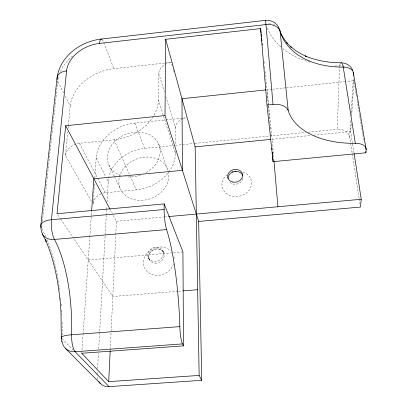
<?xml version="1.0" encoding="UTF-8"?>
<svg xmlns="http://www.w3.org/2000/svg" width="407" height="407" viewBox="0 0 407 407"><rect width="100%" height="100%" fill="white"/><g stroke="black" fill="none" stroke-linecap="round" stroke-linejoin="round"><path stroke-width="0.31" stroke-dasharray="2.04 1.53" d="M103.169 193.137A12.088 9.931 -26.2 0 1 105.286 192.77L136.299 189.871A38.736 31.242 -20.8 0 0 175.417 153.185L158.354 100.091L158.766 73.392A12.703 9.626 -15.2 0 1 170.182 62.51M359.106 198.331L349.674 137.123A11.142 9.046 -0.5 0 0 337.311 129.299L339.514 66.58M110.251 349.476L115.771 235.154M115.802 234.524L116.443 221.245L112.581 213.98M97.232 374.867L97.41 371.703M97.594 368.538L98.453 353.342M98.708 348.906L106.273 215.929M106.308 215.298L106.598 210.231M106.634 209.595L106.848 205.8M107.066 201.999L108.216 181.736L105.983 177.279M349.674 137.123L350.732 120.121M351.165 113.197L353.352 77.935M352.538 143.457L350.686 131.537L351.205 123.377M351.684 115.842L353.917 80.683L346.357 81.476M81.766 353.266L83.033 334.986M83.079 334.356L89.799 237.327M89.84 236.701L91.631 210.892M93.02 204.09L93.473 197.466M93.518 196.866L93.981 190.054M94.027 189.423L94.46 183.094M94.806 178.032L96.194 157.774A38.624 31.029 -20.9 0 1 134.834 123.087L165.42 119.958M91.458 201.333L65.476 155.576L67.73 131.924M68.096 128.129L68.274 126.231M68.335 125.6L70.202 105.988L65.11 95.833M42.043 225.173L41.702 228.332A114.916 43.59 88.4 0 1 45.737 236.528M42.455 221.383L57.753 81.171A45.299 33.639 -19.9 0 1 58.822 75.88M70.202 105.988A43.132 32.881 -20.2 0 1 113.848 68.661L171.296 62.352L172.471 66.616M272.034 89.275L266.992 89.799L269.607 120.686M272.659 89.209L285.887 87.82M286.518 87.754L345.726 81.542M166.046 119.892L182.219 118.239M182.84 118.172L186.554 117.791M65.476 155.576A13.563 10.607 -24.9 0 1 79.436 143.279L114.072 139.799A43.279 33.135 -20 0 0 158.354 100.091M108.216 181.736A36.538 30.047 -21.4 0 1 144.577 148.362L174.908 145.365M175.539 145.299L194.5 143.427M195.131 143.361L305.713 132.423M308.241 132.173L337.311 129.299M273.972 160.714L272.141 139.27L311.101 135.434M313.614 135.19L350.686 131.537M116.443 221.245L163.619 217.012M164.25 216.956L168.025 216.616M88.227 259.992L182.926 251.948M178.027 291.275L112.81 296.484L72.99 237.373M178.658 291.224L182.458 290.924M61.976 338.558L73.433 350.356M57.753 214.754L60.236 218.437M60.592 218.966L72.639 236.849M110.2 209.513L112.281 213.421M79.436 143.279L97.354 177.584M97.649 178.149L105.286 192.77M148.27 257.524L149.71 260.312C144.449 251.923 159.524 243.915 163.716 252.778L162.927 251.002A8.023 7 -25.9 0 0 149.511 250.397A8.023 7 -25.9 0 0 154.401 261.503A8.023 7 -25.9 0 0 162.927 251.002M63.696 93.015L57.753 81.171A13.838 8.684 8.8 0 1 57.412 80.383M96.194 157.774L105.703 176.719M108.781 164.749L114.23 176.073M114.499 176.643L120.223 188.533M114.072 139.799L129.914 175.483M130.169 176.058L136.299 189.871M103.831 42.679L113.848 68.661M134.834 123.087L144.577 148.362M158.455 143.508L167.15 168.254M158.766 73.392L164.316 91.616M165.791 96.479L175.412 128.073L175.417 145.024M173.306 69.663L173.977 72.1M353.917 80.683L354.126 81.939M354.227 82.565L355.062 87.581M355.163 88.207L355.581 90.715M355.687 91.341L356.1 93.849M356.206 94.475L356.624 96.983M357.249 100.748L357.661 103.256M357.768 103.882L358.185 106.39M358.287 107.016L358.704 109.524M358.811 110.149L359.64 115.166M359.747 115.791L360.164 118.3M360.266 118.925L360.683 121.434M360.785 122.064L361.202 124.573M361.309 125.198L361.726 127.706M361.828 128.332L362.245 130.84M362.347 131.466L362.764 133.974M362.871 134.6L364.224 142.75M365.059 147.766L365.267 149.023M352.64 144.083L354.004 152.864M359.203 198.952L359.971 203.953M264.036 61.396L264.235 63.289M264.56 66.448L264.825 68.971M265.089 71.495L268.62 105.459M268.686 106.085L272.141 139.27M269.658 121.317L269.927 124.466M270.141 126.989L270.355 129.512M270.67 133.293L270.777 134.554M175.417 151.302L175.417 153.185M175.412 128.073A11.396 9.112 -15.3 0 1 185.551 117.933M120.67 175.422A27.03 21.713 -20.9 0 1 113.919 142.333A27.03 21.713 -20.9 0 1 154.782 138.426A27.03 21.713 -20.9 0 1 145.34 173.061M140.334 175.229A27.03 21.713 -20.9 0 1 125.534 176.638M93.132 203.159A12.088 9.931 -26.2 0 1 100.982 193.885M344.225 66.122A12.648 9.712 -2 0 0 339.535 65.949A95.324 66.845 -16.8 0 1 333.786 65.853M310.007 62.179A95.324 66.845 -16.8 0 1 283.058 48.738M280.881 46.891A95.324 66.845 -16.8 0 1 267.175 27.737M339.535 65.949A12.678 2.635 -88.6 0 1 340.435 63.533M60.45 71.505A45.299 33.639 -19.9 0 1 72.858 55.728M46.998 239.484A114.916 43.59 88.4 0 1 59.844 291.758M60.546 297.827A114.916 43.59 88.4 0 1 60.791 300.274M61.116 303.968A114.916 43.59 88.4 0 1 61.264 305.82M61.564 310.154A114.916 43.59 88.4 0 1 61.828 315.135M62.073 322.385A114.916 43.59 88.4 0 1 62.068 335.332M97.838 379.421A13.177 11.711 -47.7 0 1 97.217 375.992M268.355 23.932A13.64 9.885 -21 0 1 270.843 23.911M273.28 24.298A13.64 9.885 -21 0 1 274.43 24.654M102.137 39.576A13.589 3.063 81.7 0 1 103.515 41.901M242.954 178.459A7.56 6.38 -11.4 0 1 236.93 184.05A7.56 6.38 -11.4 0 1 229.085 181.476M243.167 171.998A14.911 12.648 -11.4 0 1 249.211 190.008A14.911 12.648 -11.4 0 1 227.243 194.103A14.911 12.648 -11.4 0 1 226.597 175.091M173.845 256.751A15.736 13.818 -26.3 0 1 174.155 258.715M173.565 263.782A15.736 13.818 -26.3 0 1 151.74 274.404A15.736 13.818 -26.3 0 1 146.744 253.561A15.736 13.818 -26.3 0 1 170.462 250.834M137.673 200.28A25.575 21.027 -21.4 0 0 167.928 170.162A25.575 21.027 -21.4 0 0 125.936 165.791A25.575 21.027 -21.4 0 0 137.673 200.28M155.062 263.181A7.982 6.98 -26 0 0 163.751 252.859A7.982 6.98 -26 0 0 150.442 252.004A7.982 6.98 -26 0 0 155.062 263.181"/><path stroke-width="0.61" d="M201.735 380.311L199.15 375.427L108.7 381.644L81.766 353.266L183.506 345.864L182.468 343.9A15.11 2.361 86.4 0 1 179.843 326.618A99.033 18.157 86.4 0 0 166.595 229.563A15.542 2.615 84.9 0 1 164.138 209.503L164.189 203.907L57.046 213.706L65.639 125.763L164.998 115.532L198.667 221.433L201.735 380.311L108.99 386.625A13.177 11.711 -47.7 0 1 98.86 381.598M164.998 115.532L165.695 39.286L260.622 28.571L261.08 32.992M108.7 381.644L110.19 350.737M353.51 75.417L353.586 74.155A12.648 9.712 -2 0 0 353.088 72.431M91.631 210.892L93.854 178.785L182.417 170.319L181.975 98.718L265.735 89.932M354.105 153.49L361.233 199.282L360.454 207.071L198.667 221.433M260.622 28.571L267.002 105.031L273.072 161.655L365.888 152.783L366.193 149.735L353.586 74.155A12.719 8.008 -11.6 0 0 343.238 67.109A81.634 56.258 -16.2 0 1 280.092 31.298A13.563 9.544 -7.4 0 0 265.934 24.562L99.547 43.417A32.229 23.703 -19.8 0 0 66.611 70.879A13.838 8.684 8.8 0 0 57.173 79.563M66.611 70.879L51.455 219.724A15.318 5.006 85.1 0 0 54.462 239.438A97.502 34.626 88.1 0 1 71.612 334.768A14.911 4.518 88.1 0 0 75.168 351.734L108.99 386.625M40.807 225.493L57.061 77.854C59.885 56.37 80.566 41.392 101.119 39.077L265.578 20.35C270.599 19.923 275.676 22.217 278.312 26.577M267.002 105.031L273.041 104.411A14.601 8.857 -6 0 1 288.192 110.592A87.983 52.61 -12.7 0 0 355.296 143.325A13.609 7.341 -9.5 0 1 366.193 149.735M165.695 39.286L195.157 146.851L270.879 139.398M164.138 209.503L51.455 219.724A15.725 7.178 4.6 0 0 41.351 227.803M168.651 216.56L361.233 199.282M166.595 229.563L54.462 239.438A15.7 11.442 -25.5 0 1 41.539 230.545M183.089 290.873L197.649 289.708M179.843 326.618L71.612 334.768A14.983 2.869 -0.8 0 0 61.605 338.314M182.468 343.9L75.168 351.734A15.247 13.126 -42.6 0 1 61.996 341.107M341.514 62.79C329.115 62.795 316.631 60.816 305.189 55.937L306.405 56.502L300.631 53.658L295.334 50.346L290.567 46.581L291.748 47.761L286.37 42.384L287.617 43.635L284.106 39.108L281.008 33.664M342.628 62.856C347.074 63.258 351.063 66.26 352.783 70.36M65.324 348.275L100.366 383.511M65.639 125.763L109.905 208.954M42.328 233.852L46.225 241.509L45.34 239.606C53.439 257.921 57.458 277.757 59.722 297.573C61.9 312.174 60.531 327.055 61.691 341.646M164.189 203.907L182.926 251.948L183.506 345.864M365.679 151.531L365.888 152.783M355.296 143.325L343.238 67.109A12.678 2.635 -88.6 0 0 340.695 63.161M265.603 20.559L273.041 104.411M261.213 34.254L261.477 36.778M261.67 38.67L261.935 41.199M262.2 43.722L262.327 44.984M288.192 110.592L280.092 31.298A13.64 9.885 -21 0 0 278.144 27.035M274.028 161.345L277.91 206.756M271.952 148.418L272.059 149.679M272.273 152.203L272.487 154.721M272.593 155.983L273.072 161.655M40.807 226.2L41.127 230.072M195.157 146.851L199.15 375.427M99.547 43.417A13.589 3.063 81.7 0 1 101.786 39.27M228.027 178.495A7.56 6.38 -11.4 0 1 234.407 171.545A7.56 6.38 -11.4 0 1 242.796 175.743M231.944 172.039A14.911 12.648 -11.4 0 1 232.946 171.723M235.002 171.276A14.911 12.648 -11.4 0 1 236.05 171.143M232.305 181.949A7.596 6.4 -11.4 0 0 242.618 174.506A7.596 6.4 -11.4 0 0 230.494 171.016A7.596 6.4 -11.4 0 0 232.305 181.949"/></g></svg>
